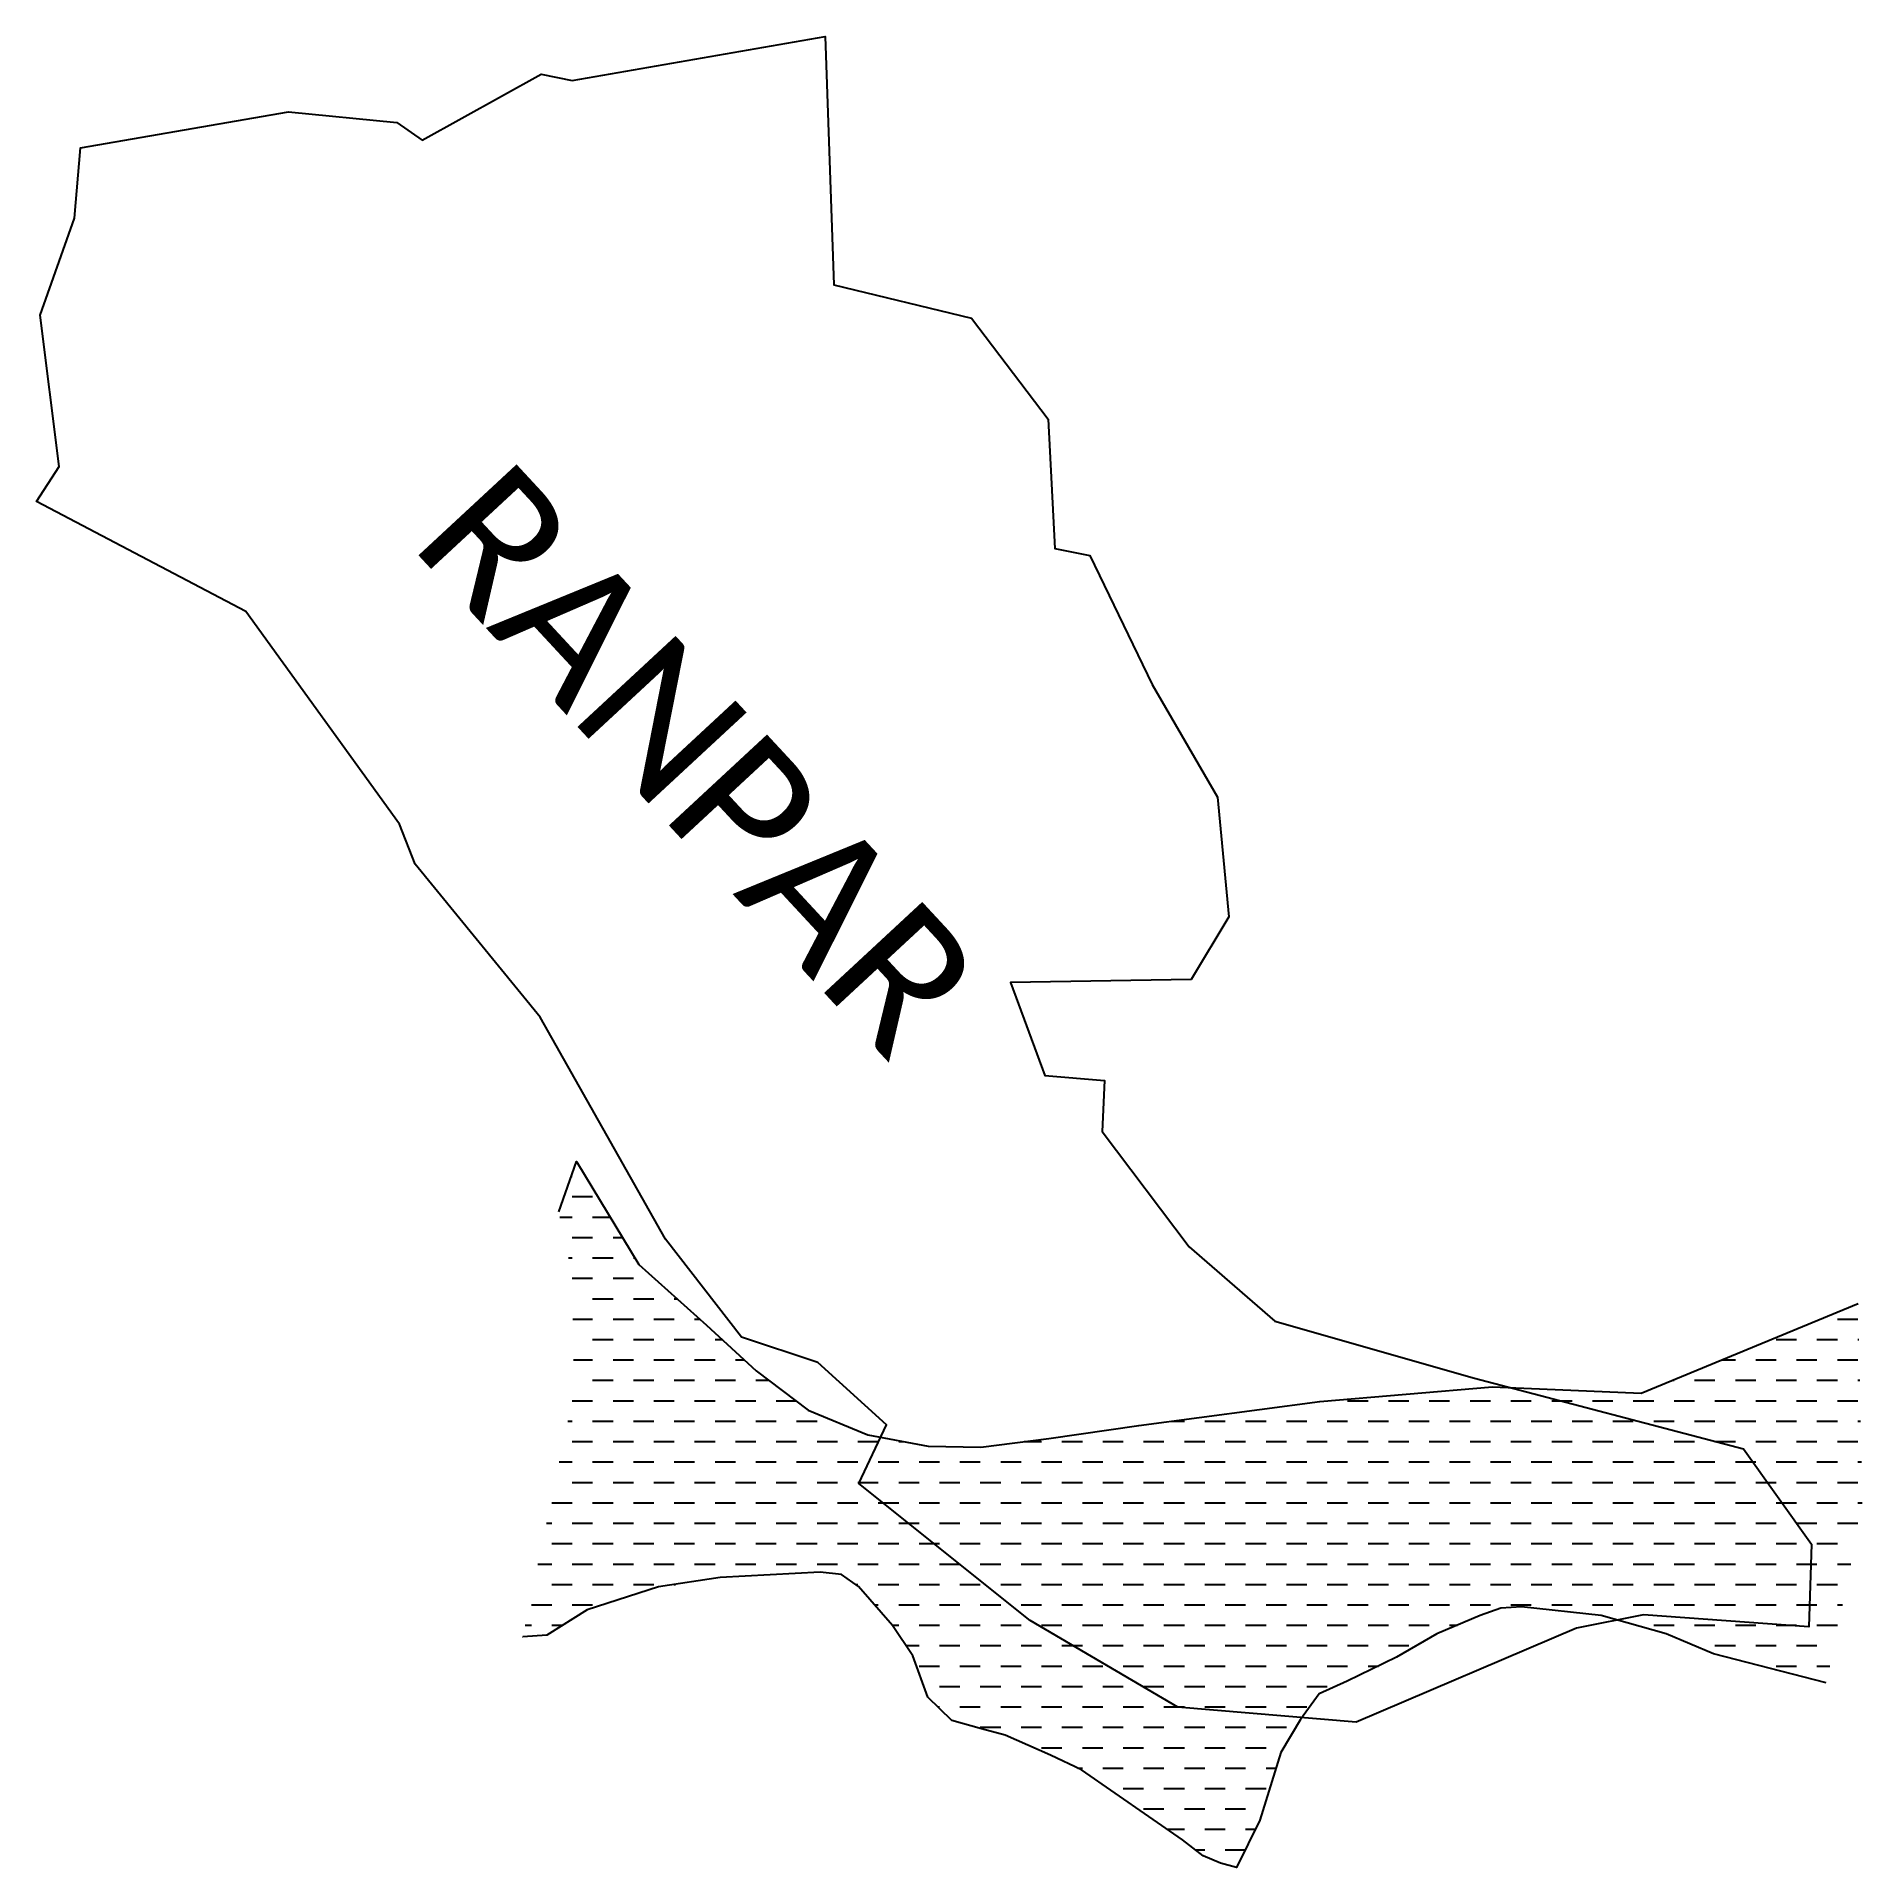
# Model space of a CAD drawing. Header units: metres. Extents: x 318607 to 320028, y 1867966 to 1869390.
import ezdxf

# ---------------------------------------------------------------- set-up
doc = ezdxf.new("R2010")
doc.units = ezdxf.units.M
for name, color, linetype in [('CREEK', 132, 'Continuous'), ('village', 3, 'Continuous'), ('VILLAGE NAME', 250, 'Continuous')]:
    doc.layers.add(name, color=color, linetype=linetype)
doc.styles.get("Standard").update_dxf_attribs({"font": 'simplex.shx'})

msp = doc.modelspace()

# ---------------------------------------------------------------- hatches: boundary and pattern name
at = {"layer": 'CREEK'}
h = msp.add_hatch(dxfattribs=at)
h.set_pattern_fill('DASH', color=256, scale=5)
h.paths.add_polyline_path([(320027.7, 1868244.8), (320024.4, 1868404.5), (319855.6, 1868334.7), (319739.9, 1868339.6), (319605.7, 1868328.1), (319464.9, 1868309.5), (319394.7, 1868299.5), (319341.9, 1868292.6), (319300.9, 1868293.4), (319254, 1868302.2), (319207.6, 1868321.4), (319167.2, 1868351.9), (319128.5, 1868387.5), (319075.8, 1868434.7), (319027.4, 1868514.8), (319013.7, 1868475.6), (319023.6, 1868428.2), (319025.6, 1868337.2), (318985.6, 1868145), (319004.2, 1868146.3), (319035.6, 1868166), (319091.2, 1868183.9), (319139.2, 1868191.2), (319216.9, 1868195.5), (319233.4, 1868193.7), (319246.7, 1868184.2), (319273.1, 1868154), (319289.1, 1868130.4), (319300.7, 1868098.3), (319319.4, 1868080), (319342.5, 1868073.5), (319360.9, 1868068.7), (319396.1, 1868053), (319420.2, 1868041.7), (319498.9, 1867987.2), (319515, 1867974.9), (319528.3, 1867969.2), (319540.7, 1867965.8), (319558.9, 1868002.6), (319575.3, 1868055.1), (319590.5, 1868080.8), (319605, 1868100.7), (319626.9, 1868110.6), (319665.4, 1868129.3), (319696.7, 1868147.4), (319730.5, 1868161.7), (319746.4, 1868167.3), (319762.4, 1868168.5), (319824.4, 1868161.8), (319875.2, 1868147.4), (319911.9, 1868132), (319999.6, 1868109.4)])

# ---------------------------------------------------------------- linework, layer by layer
at = {"layer": 'CREEK', "flags": 128}
for points in [[(319013.7, 1868475.6), (319027.4, 1868514.8), (319075.8, 1868434.7), (319128.5, 1868387.5), (319167.2, 1868351.9), (319207.6, 1868321.4), (319254, 1868302.2), (319300.9, 1868293.4), (319341.9, 1868292.6), (319394.7, 1868299.5), (319464.9, 1868309.5), (319605.7, 1868328.1), (319739.9, 1868339.6), (319855.6, 1868334.7), (320024.4, 1868404.5)], [(319999.6, 1868109.4), (319911.9, 1868132), (319875.2, 1868147.4), (319824.4, 1868161.8), (319762.4, 1868168.5), (319746.4, 1868167.3), (319730.5, 1868161.7), (319696.7, 1868147.4), (319665.4, 1868129.3), (319626.9, 1868110.6), (319605, 1868100.7), (319590.5, 1868080.8), (319575.3, 1868055.1), (319558.9, 1868002.6), (319540.7, 1867965.8), (319528.3, 1867969.2), (319515, 1867974.9), (319498.9, 1867987.2), (319420.2, 1868041.7), (319396.1, 1868053), (319360.9, 1868068.7), (319342.5, 1868073.5), (319319.4, 1868080), (319300.7, 1868098.3), (319289.1, 1868130.4), (319273.1, 1868154), (319246.7, 1868184.2), (319233.4, 1868193.7), (319216.9, 1868195.5), (319139.2, 1868191.2), (319091.2, 1868183.9), (319035.6, 1868166), (319004.2, 1868146.3), (318985.6, 1868145), (318985.6, 1868145)]]:
    msp.add_lwpolyline(points, dxfattribs=at)
at = {"layer": 'village', "color": 3, "true_color": 0x00ff00}
msp.add_polyline3d([(319988.2, 1868217.1, 0), (319986.1, 1868152.9, 0), (319857.5, 1868162.2, 0), (319805.4, 1868151.8, 0), (319633.9, 1868078.7, 0), (319495.1, 1868090.3, 0), (319380.2, 1868157.9, 0), (319246.9, 1868264.3, 0), (319268.6, 1868309.9, 0), (319215.2, 1868358.4, 0), (319155.7, 1868378.2, 0), (319096.7, 1868454.4, 0), (318999.1, 1868627.2, 0), (318901.8, 1868746.1, 0), (318889.6, 1868777.1, 0), (318770.2, 1868942.6, 0), (318607.4, 1869028.3, 0), (318624.9, 1869055.3, 0), (318610.2, 1869173.2, 0), (318636.8, 1869248.6, 0), (318641.6, 1869303.4, 0), (318803.4, 1869331.2, 0), (318887.5, 1869323.1, 0), (318907.3, 1869309.2, 0), (318999.9, 1869360.5, 0), (319024.1, 1869355.7, 0), (319220.9, 1869389.8, 0), (319227.6, 1869196.7, 0), (319334.7, 1869170.9, 0), (319394.4, 1869092.2, 0), (319399.6, 1868991.7, 0), (319426.7, 1868986.2, 0), (319475.3, 1868885.9, 0), (319526, 1868798.2, 0), (319534.9, 1868705.2, 0), (319505.5, 1868656.3, 0), (319364.9, 1868654, 0), (319391.7, 1868581.7, 0), (319438.1, 1868577.9, 0), (319436.2, 1868538.2, 0), (319504.1, 1868448.4, 0), (319570.6, 1868390.7, 0), (319726, 1868346.3, 0), (319935.2, 1868291.4, 0)], close=True, dxfattribs=at)

# ---------------------------------------------------------------- texts
at = {"layer": 'VILLAGE NAME', "insert": (318972.8, 1869065.6), "char_height": 104.042, "attachment_point": 1, "rotation": 312.8406}
msp.add_mtext_dynamic_manual_height_columns('{\\fCalibri|b0|i0|c0|p34;RANPAR}', width=700.08, gutter_width=520.2, heights=[0], dxfattribs=at)

doc.saveas('drawing.dxf')
